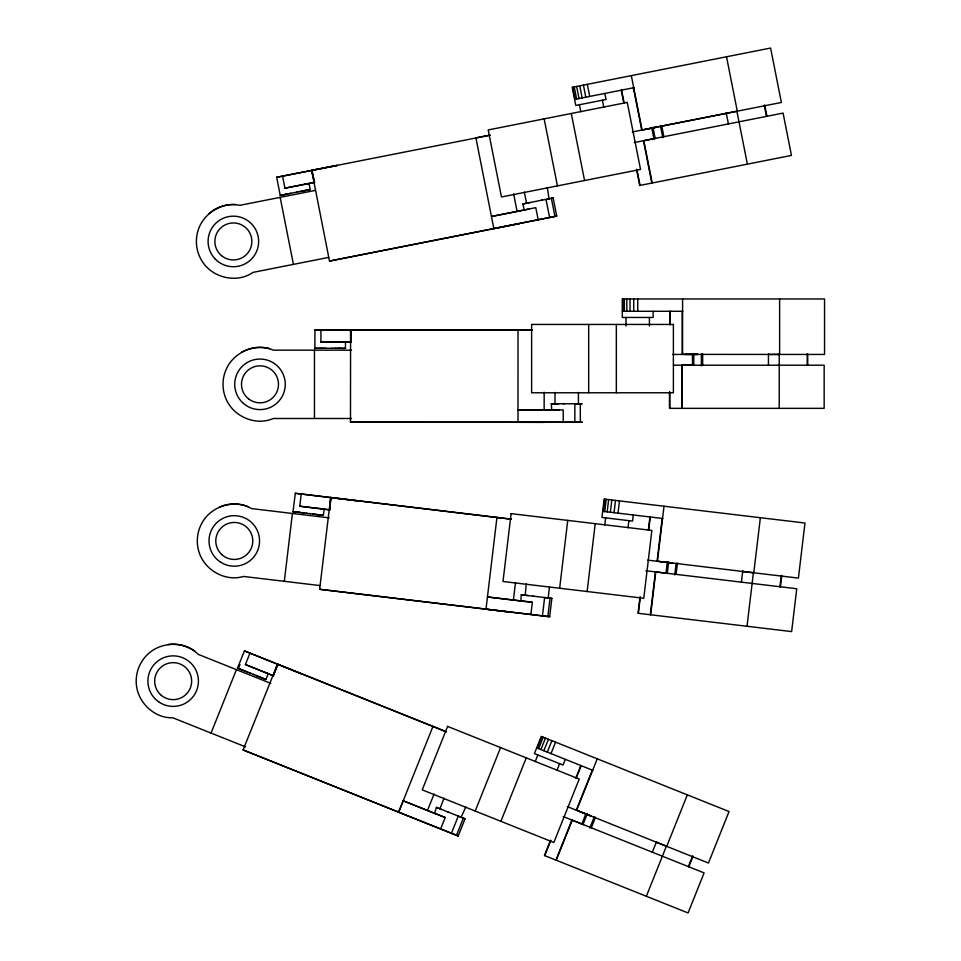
<?xml version="1.0" encoding="UTF-8"?>
<svg xmlns="http://www.w3.org/2000/svg" width="961" height="961" viewBox="0 0 961 961"><rect width="100%" height="100%" fill="white"/><g stroke="black" fill="none" stroke-linecap="round" stroke-linejoin="round"><path stroke-width="1.44" d="M350.477 422.239L582.138 422.251L350.477 422.239L350.585 329.791L532.598 329.887M518.027 329.803L518.003 422.311L544.154 422.408M682.226 354.369L682.226 311.292M692.485 365.204L692.485 353.816M693.758 365.204L693.758 353.816M701.386 365.937L701.386 354.104M807.72 365.204L807.72 353.816M317.851 348.338L314.872 348.302L314.944 329.791L350.993 329.791L350.981 342.044L320.902 342.092L320.926 329.767M342.308 348.387L345.455 348.35L345.467 342.188L320.902 342.092M563.23 422.251L563.218 409.927L518.015 409.987L544.142 410.035L544.166 392.244M330.452 502.975L331.101 497.57L301.249 493.978L299.76 506.219L329.635 509.726L330.692 497.51L511.42 519.168M520.922 600.937L521.258 594.763L533.896 596.24M525.223 595.243L526.256 583.904M530.892 614.499L532.346 602.259L487.455 596.973L521.979 601.105M533.067 596.144L551.842 598.379L549.68 616.746L542.448 615.869L544.623 597.514M549.512 586.642L548.178 597.946L545.031 597.562M547.866 616.518L550.04 598.162M284.324 581.309L292.408 513.462M559.65 588.24L567.747 520.394M587.123 591.52L595.219 523.673M603.22 511.384L604.685 499.143M604.757 511.564L606.211 499.324M604.805 524.934L605.646 517.883M607.184 511.853L608.637 499.612M610.355 512.237L611.809 499.996M614.043 512.669L615.496 500.429M618.007 513.15L619.461 500.909M628.062 527.709L628.902 520.646M633.299 514.964L632.578 521.09L601.97 517.438L604.157 499.083L804.982 523.024L798.411 578.102L743.081 571.507M639.99 597.021L638.044 613.274L791.636 631.593L796.753 588.745L645.852 570.75M638.38 613.31L640.314 597.069M648.351 530.244L649.936 516.946M648.675 530.292L650.261 516.994M650.309 614.74L655.414 571.915M650.669 614.776L655.774 571.963L667.751 573.369M657.084 561.188L662.189 518.411M664.015 506.219L657.444 561.224L753.796 572.792L760.367 517.703M665.997 573.152L667.354 561.861M667.27 573.309L668.616 562.005M674.754 574.942L676.148 563.194M676.1 574.366L677.445 563.062M741.424 582.15L742.769 570.846M747.021 626.272L753.472 572.131M779.924 586.739L781.269 575.447M780.428 586.799L781.773 575.507M296 512.057L293.033 511.66L295.303 493.293L301.249 493.978M320.265 515L323.364 515.348L324.145 509.222L299.76 506.219M549.68 616.746L319.641 589.297L330.692 497.51L511.108 519.192M329.635 509.726L330.128 505.678M511.937 612.409L485.99 609.202L496.957 517.354M513.39 600.108L515.528 582.45M273.344 675.667L277.921 664.291L250.004 653.108L245.403 664.544L273.344 675.667L277.537 664.135L446.493 731.826M434.516 813.282L436.426 807.396L448.258 812.105M439.862 808.766L444.078 798.207M440.631 828.959L445.195 817.511L403.212 800.777L398.623 812.225L458.193 835.986L465.04 818.808L447.478 811.781M458.193 835.986L451.442 833.271L458.289 816.093M461.148 817.258L465.821 806.868M456.511 835.301L463.358 818.123M211.048 733.087L236.43 669.649M475.202 811.036L500.585 747.598M500.897 821.307L526.268 757.869M537.187 748.066L541.764 736.631M538.616 748.643L543.193 737.195M535.205 761.58L537.848 754.974M540.887 749.556L545.464 738.108M543.854 750.733L548.431 739.297M547.302 752.115L551.878 740.679M551.001 753.604L555.578 742.156M556.948 770.278L559.59 763.671M565.308 759.322L563.026 765.04L534.412 753.604L541.271 736.426L729.051 811.54L708.449 863.038L656.711 842.353M550.533 840.31L544.455 855.506L688.076 912.95L704.089 872.888L563.218 816.55M544.767 855.626L550.845 840.431M575.891 777.978L580.864 765.545M576.192 778.098L581.165 765.665M555.914 860.095L571.927 820.057M556.251 860.227L572.263 820.189L583.471 824.646M576.324 810.123L592.324 770.121M597.237 758.818L576.66 810.255L666.73 846.353L687.331 794.855M581.837 823.997L586.066 813.426M583.015 824.466L587.243 813.895M589.826 827.986L594.222 816.994M591.279 827.769L595.508 817.198M652.351 852.203L656.579 841.632M646.345 896.265L666.598 845.644M688.352 866.594L692.581 856.035M688.833 866.786L693.061 856.215M240.262 669.204L237.499 668.063L244.442 650.909L250.004 653.108M238.424 668.448L240.022 664.495M262.942 678.334L265.885 679.475L268.179 673.757L245.403 664.544M451.442 833.271L243.097 749.94L277.537 664.135L446.192 731.777M398.623 812.225L433.003 726.336M403.212 800.777L427.453 810.531L434.084 794.014M315.316 190.398L239.806 205.342C222.459 201.486 204.056 212.922 198.362 229.523A36.986 36.986 0 0 0 205.546 265.801C217.126 278.978 238.508 282.546 253.079 272.371L328.578 257.416M351.51 350.164L273.32 350.164C257.043 343.005 236.778 350.657 227.961 365.841A36.986 36.986 0 0 0 227.961 402.815C236.778 417.999 257.043 425.651 273.32 418.491L351.51 418.491M489.93 135.225L276.648 177.292L337.011 165.484M288.288 193.822L280.204 195.443L283.135 194.891M282.546 176.091L284.912 188.188L309.034 183.503L310.211 189.557L307.136 190.194M329.203 517.859L251.566 508.597C236.25 499.564 215.216 504.765 204.669 518.784A36.986 36.986 0 0 0 200.296 555.506C207.24 571.627 226.472 581.621 243.481 576.444L319.905 585.561M314.908 329.803L376.424 329.947M318.535 348.302L325.779 348.278M345.467 342.188L344.362 342.212M341.756 348.35L339.509 348.314M295.303 493.293L356.327 500.729M324.145 509.222L323.04 509.114M319.737 514.904L312.769 514.015M323.364 515.348L315.388 514.339M270.822 683.403L198.23 654.369C185.773 641.672 164.115 641.251 150.3 652.075A36.986 36.986 0 0 0 136.558 686.406C139.105 703.776 155.093 718.408 172.86 717.807L245.451 746.841M644.819 129.507L657.192 127.032L632.302 131.981M653.156 138.84L654.405 138.576M305.79 190.446L306.619 190.254L304.385 190.674M538.196 219.745L535.782 207.66L491.467 216.489L524.165 210.051L522.928 203.96L542.4 200.056M524.334 192.08L526.556 203.239L530.172 202.507M549.031 198.759L547.289 187.503M337.407 165.412L311.64 170.349L329.491 261.068L556.743 216.081L553.14 197.942L550.869 198.398M524.129 210.003L528.898 209.042M286.15 194.242L283.831 194.723L284.552 194.602M284.912 188.188L314.415 182.29L312.049 170.265M655.642 138.336L643.822 140.702L652.195 182.998M574.606 99.427L634.02 87.655M286.102 194.23L290.895 193.305M634.248 142.564L783.083 113.098L791.456 155.418L639.726 185.473L636.542 169.412M527.012 203.155L522.928 203.96M541.355 200.272L553.14 197.942M329.491 261.068L519.517 223.613M490.206 135.093L475.899 137.843L493.846 228.586L556.743 216.081M304.577 184.44L314.727 182.446M289.537 193.557L297.297 192.032M651.438 128.125L781.377 102.467L770.602 48.05L572.203 87.331L575.795 105.47L606.031 99.488L604.829 93.433M548.154 198.927L549.512 198.663M296.805 192.14L301.105 191.287M299.688 191.575L304.505 190.626M302.283 191.083L310.211 189.557M685.349 354.441L697.962 354.417L672.592 354.441M244.406 650.909L301.466 673.877M237.499 668.063L245.163 671.102M268.143 673.757L267.134 673.361M262.449 678.106L260.371 677.229M691.716 365.228L692.989 365.204M314.908 348.278L323.112 348.278M551.722 409.963L551.314 403.8L564.047 403.764M555.002 392.412L555.014 403.788L558.701 403.776M563.206 403.764L578.426 403.764L578.414 392.388M551.326 409.963L559.446 409.939M579.807 403.776L582.126 403.764L577.957 403.752M694.25 365.204L682.19 365.228L682.19 408.341M544.142 410.035L552.779 410.011M622.308 311.292L682.887 311.292M532.298 329.959L350.585 329.791L350.981 342.044M768.824 354.441L824.55 354.441L824.55 298.967L622.308 298.967L622.308 317.454L653.132 317.454L653.132 311.292M673.505 365.204L824.166 365.204L824.166 408.341L669.481 408.341L669.481 391.98M343.87 342.248L351.27 342.26M324.386 348.254L332.314 348.266M575.255 403.764L578.426 403.764M555.482 403.812L551.314 403.8M331.797 348.29L336.182 348.278M556.395 403.8L555.014 403.788M334.74 348.29L339.653 348.302M337.371 348.302L345.455 348.35M660.183 561.62L672.724 563.098L647.702 560.131M665.24 573.092L666.502 573.212M293.081 511.648L301.225 512.609M297.526 512.189L296.709 512.093L299.063 512.357M524.922 595.207L528.598 595.628M551.842 598.379L549.548 598.126M520.538 600.889L532.346 602.259M602.703 511.324L662.85 518.496M299.027 512.333L303.868 512.934M319.641 589.297L542.448 615.869M312.289 507.84L315.22 508.201M321.094 508.91L329.899 509.979M302.499 512.754L306.811 513.282M525.391 595.267L521.258 594.763M306.367 513.222L310.355 513.703M309.85 513.654L314.211 514.171M579.207 811.348L590.931 816.009L567.35 806.603M581.117 823.721L582.294 824.178M465.04 818.808L460.523 817.03M434.144 813.126L445.195 817.511M440.318 808.946L441.495 809.414M427.453 810.531L435.477 813.715M536.694 747.874L592.937 770.374M247.638 672.087L240.899 669.433L241.607 669.733M243.097 749.94L398.563 812.141M246.352 671.559L250.377 673.193M458.673 816.261L461.604 817.439M268.047 673.769L273.537 675.967M249.968 673.012L253.704 674.514M253.224 674.334L257.296 675.967M438.108 808.081L436.426 807.396M255.95 675.439L260.503 677.265M258.389 676.424L265.885 679.475M311.64 170.349L314.415 182.29M764.74 105.133L766.95 116.293M764.235 105.229L766.458 116.389M726.516 56.783L737.291 111.188L641.732 130.047L633.371 87.787M736.787 110.671L747.382 164.151M726.204 112.761L728.414 123.921M661.673 125.543L663.883 136.702M660.483 126.059L662.79 137.675M652.951 127.26L655.162 138.432M651.702 127.513L653.912 138.672M631.329 75.631L642.092 129.975M643.462 140.762L651.834 183.071M621.587 90.118L624.182 103.259M621.262 90.19L623.857 103.32M636.867 169.352L640.05 185.401M602.403 100.208L603.784 107.176M587.327 84.34L589.718 96.436M583.411 85.109L585.802 97.205M579.759 85.841L582.162 97.926M576.636 86.454L579.027 98.551M579.423 104.749L580.804 111.728M574.234 86.934L576.624 99.019M572.72 87.235L575.122 99.319M571.302 113.494L584.564 180.512M544.154 118.864L557.428 185.881M551.35 198.29L554.965 216.417M545.992 199.347L549.608 217.474M280.156 197.353L293.429 264.383M513.667 194.014L517.102 211.468M276.684 177.28L280.228 195.419M807.216 353.816L807.216 365.204M580.3 403.752L580.324 422.239M574.846 403.752L574.87 422.239M779.623 298.967L779.623 354.441L682.586 354.369L682.586 298.967M779.227 353.816L779.227 408.341M768.44 353.816L768.44 365.204M702.659 353.816L702.659 365.204M681.829 365.228L681.829 408.341M670.213 311.292L670.213 324.686M669.877 311.292L669.877 324.686M669.817 391.98L669.817 408.341M649.432 317.454L649.432 325.995M637.72 298.967L637.72 311.292M633.731 298.967L633.731 311.292M630.02 298.967L630.02 311.292M626.824 298.967L626.824 311.292M626.007 317.454L626.007 325.995M624.374 298.967L624.374 311.292M622.836 298.967L622.836 311.292M616.337 324.446L616.337 392.773M588.673 324.446L588.673 392.773M314.463 350.164L314.463 418.491M167.887 644.531A36.986 36.986 0 0 1 195.323 651.522M209.005 213.618A36.986 36.986 0 0 1 235.817 204.549M219.709 506.952A36.986 36.986 0 0 1 248.022 506.603M241.499 352.303A36.986 36.986 0 0 1 269.56 348.603M511.096 513.642L502.999 581.489L643.774 598.271L651.858 530.424L511.096 513.642M447.61 726.408L422.239 789.858L553.86 842.497L579.231 779.059L447.61 726.408M627.257 102.407L488.2 129.939L501.474 196.969L640.531 169.436L627.257 102.407M673.385 324.446L531.625 324.446L531.625 392.773L673.385 392.773L673.385 324.446M159.43 702.347A25.274 25.274 0 0 0 198.398 682.43A25.274 25.274 0 0 0 161.664 658.633A25.274 25.274 0 0 0 159.43 702.347M160.535 694.647A18.487 18.487 0 0 0 191.179 685.313A18.487 18.487 0 0 0 167.779 663.45A18.487 18.487 0 0 0 160.535 694.647M215.516 259.338A25.274 25.274 0 0 0 257.788 247.962A25.274 25.274 0 0 0 226.796 217.042A25.274 25.274 0 0 0 215.516 259.338M221.462 255.59A18.487 18.487 0 0 0 251.578 244.683A18.487 18.487 0 0 0 227.06 224.057A18.487 18.487 0 0 0 221.462 255.59M220.549 562.149A25.274 25.274 0 0 0 259.518 542.232A25.274 25.274 0 0 0 222.784 518.435A25.274 25.274 0 0 0 220.549 562.149M221.655 554.449A18.487 18.487 0 0 0 252.299 545.127A18.487 18.487 0 0 0 228.898 523.252A18.487 18.487 0 0 0 221.655 554.449M243.373 403.368A25.274 25.274 0 0 0 284.792 389.205A25.274 25.274 0 0 0 251.818 360.411A25.274 25.274 0 0 0 243.373 403.368M249.055 399.235A18.487 18.487 0 0 0 278.378 386.346A18.487 18.487 0 0 0 252.551 367.402A18.487 18.487 0 0 0 249.055 399.235"/></g></svg>
